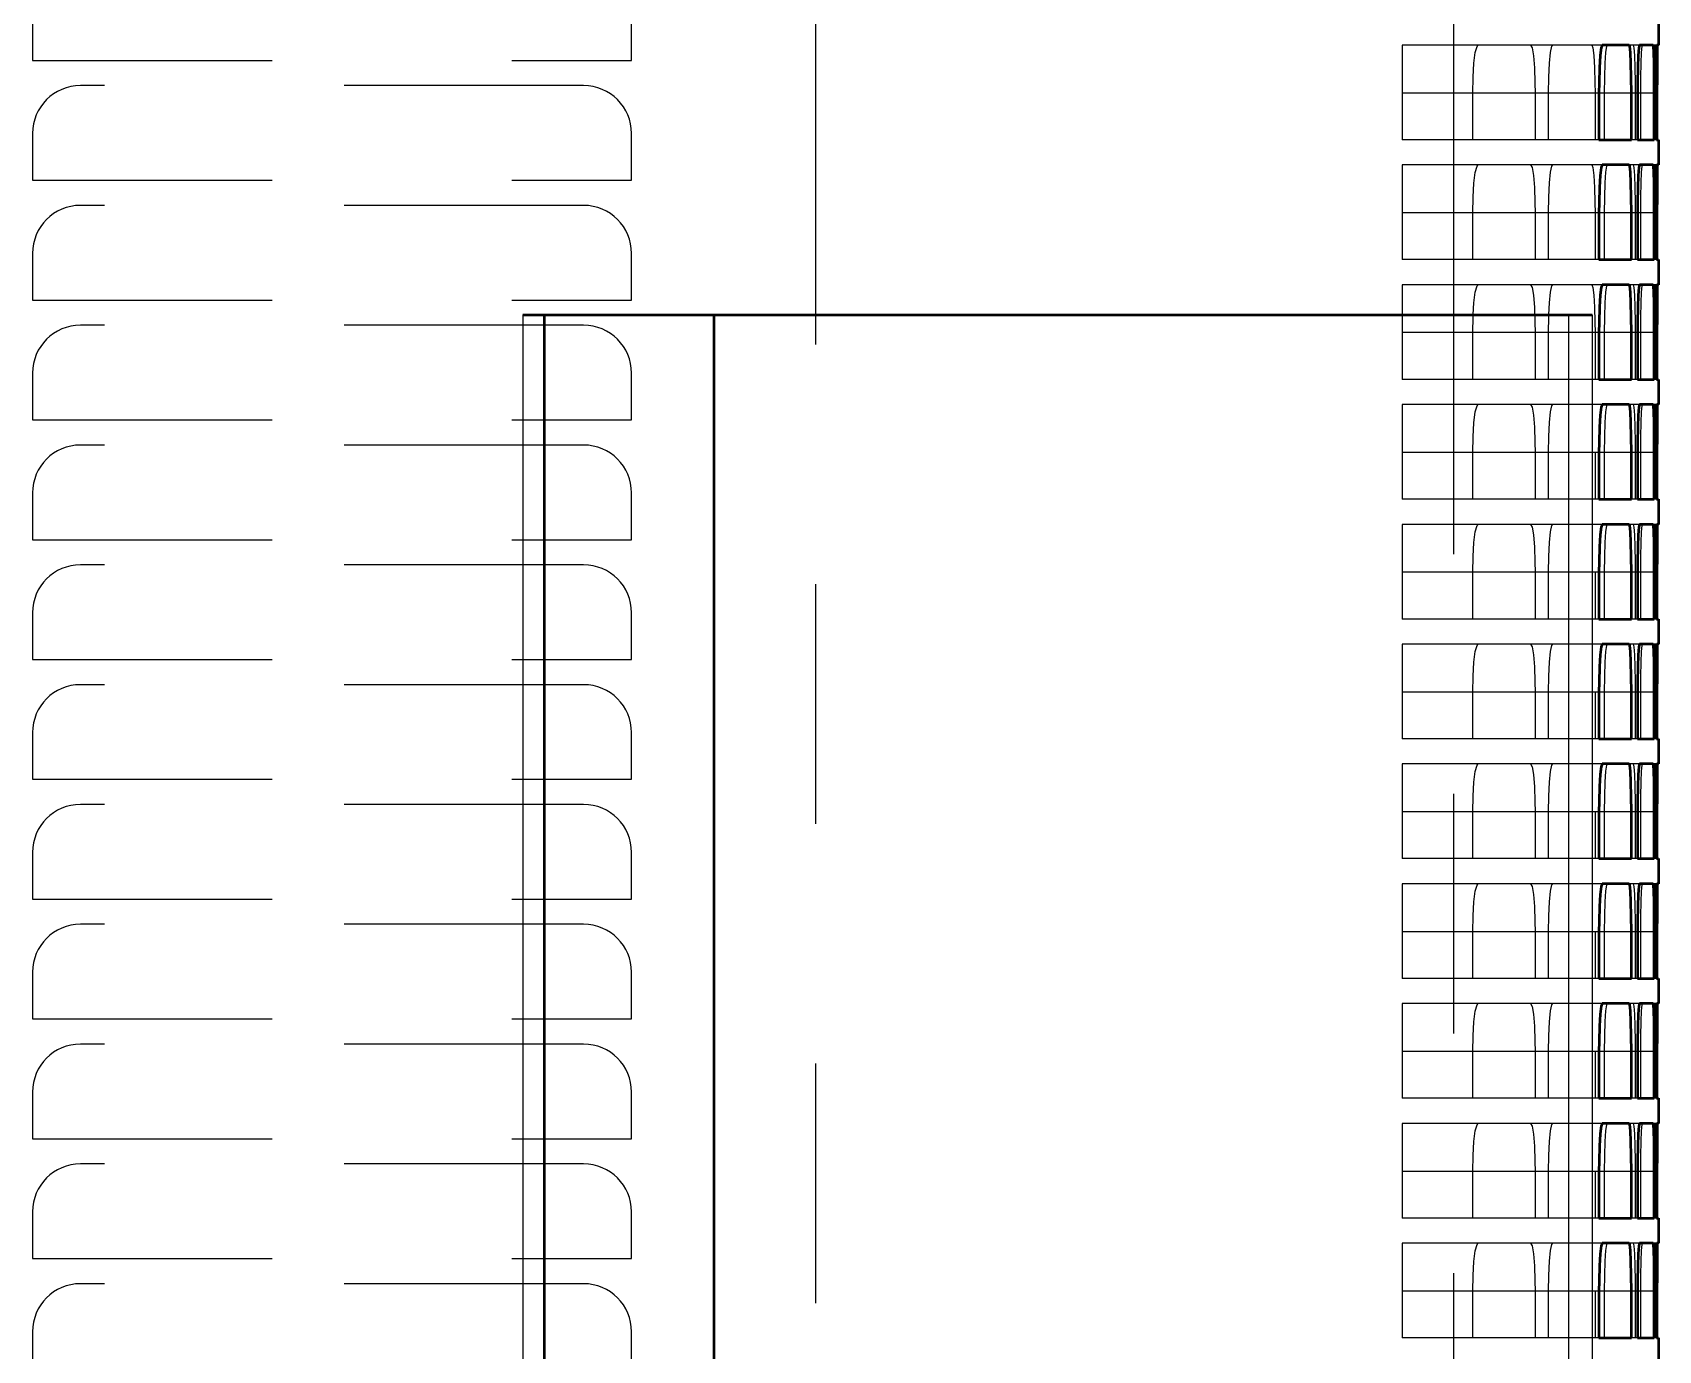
# Model space of a CAD drawing. Header units: inches. Extents: x 0 to 35.8, y 0 to 41.5.
# Drawn here: x 28.98 to 35.77, y 10.3 to 15.8 of the extents above; entities that cross this region are included whole.
import ezdxf

# ---------------------------------------------------------------- set-up
doc = ezdxf.new("R2010")
doc.units = ezdxf.units.IN
doc.header["$MEASUREMENT"] = 0
doc.linetypes.add('Dashed', pattern=[2, 1, -1])
for name, color, linetype, lineweight in [('AM_0', 7, 'Continuous', 50), ('AM_4', 3, 'Continuous', 25), ('AM_9', 6, 'Dashed', 25)]:
    doc.layers.add(name, color=color, linetype=linetype, lineweight=lineweight)

msp = doc.modelspace()

# ---------------------------------------------------------------- linework, layer by layer
at = {"layer": 'AM_0'}
for p, q in [((35.77, 15.855), (35.77, 15.75)), ((35.6481, 15.75), (35.5345, 15.75)), ((35.7485, 15.75), (35.6901, 15.75)), ((35.77, 15.75), (35.7636, 15.75)), ((35.5217, 15.55), (35.5217, 15.355)), ((35.657, 15.355), (35.657, 15.55)), ((35.6826, 15.55), (35.6826, 15.355)), ((35.7522, 15.355), (35.7522, 15.55)), ((35.7613, 15.55), (35.7613, 15.355)), ((35.7652, 15.355), (35.7652, 15.55)), ((35.5217, 15.355), (35.657, 15.355)), ((35.6826, 15.355), (35.7522, 15.355)), ((35.7613, 15.355), (35.77, 15.355)), ((35.77, 15.355), (35.77, 15.25)), ((35.6481, 15.25), (35.5345, 15.25)), ((35.7485, 15.25), (35.6901, 15.25)), ((35.77, 15.25), (35.7636, 15.25)), ((35.5217, 15.05), (35.5217, 14.855)), ((35.657, 14.855), (35.657, 15.05)), ((35.6826, 15.05), (35.6826, 14.855)), ((35.7522, 14.855), (35.7522, 15.05)), ((35.7613, 15.05), (35.7613, 14.855)), ((35.7652, 14.855), (35.7652, 15.05)), ((35.5217, 14.855), (35.657, 14.855)), ((35.6826, 14.855), (35.7522, 14.855)), ((35.7613, 14.855), (35.77, 14.855)), ((35.77, 14.855), (35.77, 14.75)), ((35.6481, 14.75), (35.5345, 14.75)), ((35.7485, 14.75), (35.6901, 14.75)), ((35.77, 14.75), (35.7636, 14.75)), ((31.0309, 14.625), (35.4937, 14.625)), ((31.12, 14.625), (31.12, 2.375)), ((31.8271, 14.625), (31.8271, 4.04)), ((35.5217, 14.55), (35.5217, 14.355)), ((35.657, 14.355), (35.657, 14.55)), ((35.6826, 14.55), (35.6826, 14.355)), ((35.7522, 14.355), (35.7522, 14.55)), ((35.7613, 14.55), (35.7613, 14.355)), ((35.7652, 14.355), (35.7652, 14.55)), ((35.5217, 14.355), (35.657, 14.355)), ((35.6826, 14.355), (35.7522, 14.355)), ((35.7613, 14.355), (35.77, 14.355)), ((35.77, 14.355), (35.77, 14.25)), ((35.6481, 14.25), (35.5345, 14.25)), ((35.7485, 14.25), (35.6901, 14.25)), ((35.77, 14.25), (35.7636, 14.25)), ((35.5217, 14.05), (35.5217, 13.855)), ((35.657, 13.855), (35.657, 14.05)), ((35.6826, 14.05), (35.6826, 13.855)), ((35.7522, 13.855), (35.7522, 14.05)), ((35.7613, 14.05), (35.7613, 13.855)), ((35.7652, 13.855), (35.7652, 14.05)), ((35.5217, 13.855), (35.657, 13.855)), ((35.6826, 13.855), (35.7522, 13.855)), ((35.7613, 13.855), (35.77, 13.855)), ((35.77, 13.855), (35.77, 13.75)), ((35.6481, 13.75), (35.5345, 13.75)), ((35.7485, 13.75), (35.6901, 13.75)), ((35.77, 13.75), (35.7636, 13.75)), ((35.5217, 13.55), (35.5217, 13.355)), ((35.657, 13.355), (35.657, 13.55)), ((35.6826, 13.55), (35.6826, 13.355)), ((35.7522, 13.355), (35.7522, 13.55)), ((35.7613, 13.55), (35.7613, 13.355)), ((35.7652, 13.355), (35.7652, 13.55)), ((35.5217, 13.355), (35.657, 13.355)), ((35.6826, 13.355), (35.7522, 13.355)), ((35.7613, 13.355), (35.77, 13.355)), ((35.77, 13.355), (35.77, 13.25)), ((35.6481, 13.25), (35.5345, 13.25)), ((35.7485, 13.25), (35.6901, 13.25)), ((35.77, 13.25), (35.7636, 13.25)), ((35.5217, 13.05), (35.5217, 12.855)), ((35.657, 12.855), (35.657, 13.05)), ((35.6826, 13.05), (35.6826, 12.855)), ((35.7522, 12.855), (35.7522, 13.05)), ((35.7613, 13.05), (35.7613, 12.855)), ((35.7652, 12.855), (35.7652, 13.05)), ((35.5217, 12.855), (35.657, 12.855)), ((35.6826, 12.855), (35.7522, 12.855)), ((35.7613, 12.855), (35.77, 12.855)), ((35.77, 12.855), (35.77, 12.75)), ((35.6481, 12.75), (35.5345, 12.75)), ((35.7485, 12.75), (35.6901, 12.75)), ((35.77, 12.75), (35.7636, 12.75)), ((35.5217, 12.55), (35.5217, 12.355)), ((35.657, 12.355), (35.657, 12.55)), ((35.6826, 12.55), (35.6826, 12.355)), ((35.7522, 12.355), (35.7522, 12.55)), ((35.7613, 12.55), (35.7613, 12.355)), ((35.7652, 12.355), (35.7652, 12.55)), ((35.5217, 12.355), (35.657, 12.355)), ((35.6826, 12.355), (35.7522, 12.355)), ((35.7613, 12.355), (35.77, 12.355)), ((35.77, 12.355), (35.77, 12.25)), ((35.6481, 12.25), (35.5345, 12.25)), ((35.7485, 12.25), (35.6901, 12.25)), ((35.77, 12.25), (35.7636, 12.25)), ((35.5217, 12.05), (35.5217, 11.855)), ((35.657, 11.855), (35.657, 12.05)), ((35.6826, 12.05), (35.6826, 11.855)), ((35.7522, 11.855), (35.7522, 12.05)), ((35.7613, 12.05), (35.7613, 11.855)), ((35.7652, 11.855), (35.7652, 12.05)), ((35.5217, 11.855), (35.657, 11.855)), ((35.6826, 11.855), (35.7522, 11.855)), ((35.7613, 11.855), (35.77, 11.855)), ((35.77, 11.855), (35.77, 11.75)), ((35.6481, 11.75), (35.5345, 11.75)), ((35.7485, 11.75), (35.6901, 11.75)), ((35.77, 11.75), (35.7636, 11.75)), ((35.5217, 11.55), (35.5217, 11.355)), ((35.657, 11.355), (35.657, 11.55)), ((35.6826, 11.55), (35.6826, 11.355)), ((35.7522, 11.355), (35.7522, 11.55)), ((35.7613, 11.55), (35.7613, 11.355)), ((35.7652, 11.355), (35.7652, 11.55)), ((35.5217, 11.355), (35.657, 11.355)), ((35.6826, 11.355), (35.7522, 11.355)), ((35.7613, 11.355), (35.77, 11.355)), ((35.77, 11.355), (35.77, 11.25)), ((35.6481, 11.25), (35.5345, 11.25)), ((35.7485, 11.25), (35.6901, 11.25)), ((35.77, 11.25), (35.7636, 11.25)), ((35.5217, 11.05), (35.5217, 10.855)), ((35.657, 10.855), (35.657, 11.05)), ((35.6826, 11.05), (35.6826, 10.855)), ((35.7522, 10.855), (35.7522, 11.05)), ((35.7613, 11.05), (35.7613, 10.855)), ((35.7652, 10.855), (35.7652, 11.05)), ((35.5217, 10.855), (35.657, 10.855)), ((35.6826, 10.855), (35.7522, 10.855)), ((35.7613, 10.855), (35.77, 10.855)), ((35.77, 10.855), (35.77, 10.75)), ((35.6481, 10.75), (35.5345, 10.75)), ((35.7485, 10.75), (35.6901, 10.75)), ((35.77, 10.75), (35.7636, 10.75)), ((35.5217, 10.55), (35.5217, 10.355)), ((35.657, 10.355), (35.657, 10.55)), ((35.6826, 10.55), (35.6826, 10.355)), ((35.7522, 10.355), (35.7522, 10.55)), ((35.7613, 10.55), (35.7613, 10.355)), ((35.7652, 10.355), (35.7652, 10.55)), ((35.5217, 10.355), (35.657, 10.355)), ((35.6826, 10.355), (35.7522, 10.355)), ((35.7613, 10.355), (35.77, 10.355)), ((35.77, 10.355), (35.77, 10.25))]:
    msp.add_line(p, q, dxfattribs=at)
for points in [[(35.5345, 15.75), (35.5303, 15.7387), (35.5265, 15.706), (35.5236, 15.6557), (35.522, 15.5935), (35.5217, 15.55)], [(35.657, 15.55), (35.6565, 15.6162), (35.6551, 15.6748), (35.6529, 15.7195), (35.6501, 15.7451), (35.6481, 15.75)], [(35.6901, 15.75), (35.6877, 15.7387), (35.6855, 15.7061), (35.6838, 15.6559), (35.6828, 15.5938), (35.6826, 15.55)], [(35.7522, 15.55), (35.752, 15.6162), (35.7514, 15.6749), (35.7505, 15.7196), (35.7494, 15.7451), (35.7485, 15.75)], [(35.7636, 15.75), (35.7629, 15.7387), (35.7622, 15.7062), (35.7617, 15.656), (35.7614, 15.5939), (35.7613, 15.55)], [(35.7652, 15.55), (35.7653, 15.6162), (35.7656, 15.6749), (35.766, 15.7196), (35.7665, 15.7451), (35.7669, 15.75)], [(35.5345, 15.25), (35.5303, 15.2387), (35.5265, 15.206), (35.5236, 15.1557), (35.522, 15.0935), (35.5217, 15.05)], [(35.657, 15.05), (35.6565, 15.1162), (35.6551, 15.1748), (35.6529, 15.2195), (35.6501, 15.2451), (35.6481, 15.25)], [(35.6901, 15.25), (35.6877, 15.2387), (35.6855, 15.2061), (35.6838, 15.1559), (35.6828, 15.0938), (35.6826, 15.05)], [(35.7522, 15.05), (35.752, 15.1162), (35.7514, 15.1749), (35.7505, 15.2196), (35.7494, 15.2451), (35.7485, 15.25)], [(35.7636, 15.25), (35.7629, 15.2387), (35.7622, 15.2062), (35.7617, 15.156), (35.7614, 15.0939), (35.7613, 15.05)], [(35.7652, 15.05), (35.7653, 15.1162), (35.7656, 15.1749), (35.766, 15.2196), (35.7665, 15.2451), (35.7669, 15.25)], [(35.5345, 14.75), (35.5303, 14.7387), (35.5265, 14.706), (35.5236, 14.6557), (35.522, 14.5935), (35.5217, 14.55)], [(35.657, 14.55), (35.6565, 14.6162), (35.6551, 14.6748), (35.6529, 14.7195), (35.6501, 14.7451), (35.6481, 14.75)], [(35.6901, 14.75), (35.6877, 14.7387), (35.6855, 14.7061), (35.6838, 14.6559), (35.6828, 14.5938), (35.6826, 14.55)], [(35.7522, 14.55), (35.752, 14.6162), (35.7514, 14.6749), (35.7505, 14.7196), (35.7494, 14.7451), (35.7485, 14.75)], [(35.7636, 14.75), (35.7629, 14.7387), (35.7622, 14.7062), (35.7617, 14.656), (35.7614, 14.5939), (35.7613, 14.55)], [(35.7652, 14.55), (35.7653, 14.6162), (35.7656, 14.6749), (35.766, 14.7196), (35.7665, 14.7451), (35.7669, 14.75)], [(35.5345, 14.25), (35.5303, 14.2387), (35.5265, 14.206), (35.5236, 14.1557), (35.522, 14.0935), (35.5217, 14.05)], [(35.657, 14.05), (35.6565, 14.1162), (35.6551, 14.1748), (35.6529, 14.2195), (35.6501, 14.2451), (35.6481, 14.25)], [(35.6901, 14.25), (35.6877, 14.2387), (35.6855, 14.2061), (35.6838, 14.1559), (35.6828, 14.0938), (35.6826, 14.05)], [(35.7522, 14.05), (35.752, 14.1162), (35.7514, 14.1749), (35.7505, 14.2196), (35.7494, 14.2451), (35.7485, 14.25)], [(35.7636, 14.25), (35.7629, 14.2387), (35.7622, 14.2062), (35.7617, 14.156), (35.7614, 14.0939), (35.7613, 14.05)], [(35.7652, 14.05), (35.7653, 14.1162), (35.7656, 14.1749), (35.766, 14.2196), (35.7665, 14.2451), (35.7669, 14.25)], [(35.5345, 13.75), (35.5303, 13.7387), (35.5265, 13.706), (35.5236, 13.6557), (35.522, 13.5935), (35.5217, 13.55)], [(35.657, 13.55), (35.6565, 13.6162), (35.6551, 13.6748), (35.6529, 13.7195), (35.6501, 13.7451), (35.6481, 13.75)], [(35.6901, 13.75), (35.6877, 13.7387), (35.6855, 13.7061), (35.6838, 13.6559), (35.6828, 13.5938), (35.6826, 13.55)], [(35.7522, 13.55), (35.752, 13.6162), (35.7514, 13.6749), (35.7505, 13.7196), (35.7494, 13.7451), (35.7485, 13.75)], [(35.7636, 13.75), (35.7629, 13.7387), (35.7622, 13.7062), (35.7617, 13.656), (35.7614, 13.5939), (35.7613, 13.55)], [(35.7652, 13.55), (35.7653, 13.6162), (35.7656, 13.6749), (35.766, 13.7196), (35.7665, 13.7451), (35.7669, 13.75)], [(35.5345, 13.25), (35.5303, 13.2387), (35.5265, 13.206), (35.5236, 13.1557), (35.522, 13.0935), (35.5217, 13.05)], [(35.657, 13.05), (35.6565, 13.1162), (35.6551, 13.1748), (35.6529, 13.2195), (35.6501, 13.2451), (35.6481, 13.25)], [(35.6901, 13.25), (35.6877, 13.2387), (35.6855, 13.2061), (35.6838, 13.1559), (35.6828, 13.0938), (35.6826, 13.05)], [(35.7522, 13.05), (35.752, 13.1162), (35.7514, 13.1749), (35.7505, 13.2196), (35.7494, 13.2451), (35.7485, 13.25)], [(35.7636, 13.25), (35.7629, 13.2387), (35.7622, 13.2062), (35.7617, 13.156), (35.7614, 13.0939), (35.7613, 13.05)], [(35.7652, 13.05), (35.7653, 13.1162), (35.7656, 13.1749), (35.766, 13.2196), (35.7665, 13.2451), (35.7669, 13.25)], [(35.5345, 12.75), (35.5303, 12.7387), (35.5265, 12.706), (35.5236, 12.6557), (35.522, 12.5935), (35.5217, 12.55)], [(35.657, 12.55), (35.6565, 12.6162), (35.6551, 12.6748), (35.6529, 12.7195), (35.6501, 12.7451), (35.6481, 12.75)], [(35.6901, 12.75), (35.6877, 12.7387), (35.6855, 12.7061), (35.6838, 12.6559), (35.6828, 12.5938), (35.6826, 12.55)], [(35.7522, 12.55), (35.752, 12.6162), (35.7514, 12.6749), (35.7505, 12.7196), (35.7494, 12.7451), (35.7485, 12.75)], [(35.7636, 12.75), (35.7629, 12.7387), (35.7622, 12.7062), (35.7617, 12.656), (35.7614, 12.5939), (35.7613, 12.55)], [(35.7652, 12.55), (35.7653, 12.6162), (35.7656, 12.6749), (35.766, 12.7196), (35.7665, 12.7451), (35.7669, 12.75)], [(35.5345, 12.25), (35.5303, 12.2387), (35.5265, 12.206), (35.5236, 12.1557), (35.522, 12.0935), (35.5217, 12.05)], [(35.657, 12.05), (35.6565, 12.1162), (35.6551, 12.1748), (35.6529, 12.2195), (35.6501, 12.2451), (35.6481, 12.25)], [(35.6901, 12.25), (35.6877, 12.2387), (35.6855, 12.2061), (35.6838, 12.1559), (35.6828, 12.0938), (35.6826, 12.05)], [(35.7522, 12.05), (35.752, 12.1162), (35.7514, 12.1749), (35.7505, 12.2196), (35.7494, 12.2451), (35.7485, 12.25)], [(35.7636, 12.25), (35.7629, 12.2387), (35.7622, 12.2062), (35.7617, 12.156), (35.7614, 12.0939), (35.7613, 12.05)], [(35.7652, 12.05), (35.7653, 12.1162), (35.7656, 12.1749), (35.766, 12.2196), (35.7665, 12.2451), (35.7669, 12.25)], [(35.5345, 11.75), (35.5303, 11.7387), (35.5265, 11.706), (35.5236, 11.6557), (35.522, 11.5935), (35.5217, 11.55)], [(35.657, 11.55), (35.6565, 11.6162), (35.6551, 11.6748), (35.6529, 11.7195), (35.6501, 11.7451), (35.6481, 11.75)], [(35.6901, 11.75), (35.6877, 11.7387), (35.6855, 11.7061), (35.6838, 11.6559), (35.6828, 11.5938), (35.6826, 11.55)], [(35.7522, 11.55), (35.752, 11.6162), (35.7514, 11.6749), (35.7505, 11.7196), (35.7494, 11.7451), (35.7485, 11.75)], [(35.7636, 11.75), (35.7629, 11.7387), (35.7622, 11.7062), (35.7617, 11.656), (35.7614, 11.5939), (35.7613, 11.55)], [(35.7652, 11.55), (35.7653, 11.6162), (35.7656, 11.6749), (35.766, 11.7196), (35.7665, 11.7451), (35.7669, 11.75)], [(35.5345, 11.25), (35.5303, 11.2387), (35.5265, 11.206), (35.5236, 11.1557), (35.522, 11.0935), (35.5217, 11.05)], [(35.657, 11.05), (35.6565, 11.1162), (35.6551, 11.1748), (35.6529, 11.2195), (35.6501, 11.2451), (35.6481, 11.25)], [(35.6901, 11.25), (35.6877, 11.2387), (35.6855, 11.2061), (35.6838, 11.1559), (35.6828, 11.0938), (35.6826, 11.05)], [(35.7522, 11.05), (35.752, 11.1162), (35.7514, 11.1749), (35.7505, 11.2196), (35.7494, 11.2451), (35.7485, 11.25)], [(35.7636, 11.25), (35.7629, 11.2387), (35.7622, 11.2062), (35.7617, 11.156), (35.7614, 11.0939), (35.7613, 11.05)], [(35.7652, 11.05), (35.7653, 11.1162), (35.7656, 11.1749), (35.766, 11.2196), (35.7665, 11.2451), (35.7669, 11.25)], [(35.5345, 10.75), (35.5303, 10.7387), (35.5265, 10.706), (35.5236, 10.6557), (35.522, 10.5935), (35.5217, 10.55)], [(35.657, 10.55), (35.6565, 10.6162), (35.6551, 10.6748), (35.6529, 10.7195), (35.6501, 10.7451), (35.6481, 10.75)], [(35.6901, 10.75), (35.6877, 10.7387), (35.6855, 10.7061), (35.6838, 10.6559), (35.6828, 10.5938), (35.6826, 10.55)], [(35.7522, 10.55), (35.752, 10.6162), (35.7514, 10.6749), (35.7505, 10.7196), (35.7494, 10.7451), (35.7485, 10.75)], [(35.7636, 10.75), (35.7629, 10.7387), (35.7622, 10.7062), (35.7617, 10.656), (35.7614, 10.5939), (35.7613, 10.55)], [(35.7652, 10.55), (35.7653, 10.6162), (35.7656, 10.6749), (35.766, 10.7196), (35.7665, 10.7451), (35.7669, 10.75)]]:
    msp.add_lwpolyline(points, dxfattribs=at)
at = {"layer": 'AM_4'}
for p, q in [((32.2511, 41.5), (32.2511, 14.625)), ((34.9142, 41.5), (34.9142, 14.625)), ((35.657, 15.55), (35.5217, 15.55)), ((35.7522, 15.55), (35.6826, 15.55)), ((35.7652, 15.55), (35.7613, 15.55)), ((35.657, 15.05), (35.5217, 15.05)), ((35.7522, 15.05), (35.6826, 15.05)), ((35.7652, 15.05), (35.7613, 15.05)), ((31.0309, 14.625), (31.0309, 2.375)), ((35.394, 14.625), (35.394, 4.6385)), ((35.4937, 14.625), (35.4937, 4.6214)), ((35.657, 14.55), (35.5217, 14.55)), ((35.7522, 14.55), (35.6826, 14.55)), ((35.7652, 14.55), (35.7613, 14.55)), ((35.657, 14.05), (35.5217, 14.05)), ((35.7522, 14.05), (35.6826, 14.05)), ((35.7652, 14.05), (35.7613, 14.05)), ((35.657, 13.55), (35.5217, 13.55)), ((35.7522, 13.55), (35.6826, 13.55)), ((35.7652, 13.55), (35.7613, 13.55)), ((35.657, 13.05), (35.5217, 13.05)), ((35.7522, 13.05), (35.6826, 13.05)), ((35.7652, 13.05), (35.7613, 13.05)), ((35.657, 12.55), (35.5217, 12.55)), ((35.7522, 12.55), (35.6826, 12.55)), ((35.7652, 12.55), (35.7613, 12.55)), ((35.657, 12.05), (35.5217, 12.05)), ((35.7522, 12.05), (35.6826, 12.05)), ((35.7652, 12.05), (35.7613, 12.05)), ((35.657, 11.55), (35.5217, 11.55)), ((35.7522, 11.55), (35.6826, 11.55)), ((35.7652, 11.55), (35.7613, 11.55)), ((35.657, 11.05), (35.5217, 11.05)), ((35.7522, 11.05), (35.6826, 11.05)), ((35.7652, 11.05), (35.7613, 11.05)), ((35.657, 10.55), (35.5217, 10.55)), ((35.7522, 10.55), (35.6826, 10.55)), ((35.7652, 10.55), (35.7613, 10.55))]:
    msp.add_line(p, q, dxfattribs=at)
at = {"layer": 'AM_9'}
for p, q in [((32.2511, 41.5), (32.2511, 1.625)), ((28.984, 15.881), (28.984, 15.686)), ((31.484, 15.686), (31.484, 15.881)), ((34.7, 15.75), (34.7, 15.355)), ((35.5345, 15.75), (34.7, 15.75)), ((35.6901, 15.75), (35.6481, 15.75)), ((35.7636, 15.75), (35.7485, 15.75)), ((28.984, 15.686), (31.484, 15.686)), ((31.284, 15.581), (29.184, 15.581)), ((35.5217, 15.55), (34.7, 15.55)), ((34.995, 15.355), (34.995, 15.55)), ((35.2549, 15.55), (35.2549, 15.355)), ((35.3116, 15.355), (35.3116, 15.55)), ((35.5051, 15.55), (35.5051, 15.355)), ((35.5452, 15.355), (35.5452, 15.55)), ((35.6826, 15.55), (35.657, 15.55)), ((35.6727, 15.55), (35.6727, 15.355)), ((35.6963, 15.355), (35.6963, 15.55)), ((35.7613, 15.55), (35.7522, 15.55)), ((35.758, 15.55), (35.758, 15.355)), ((28.984, 15.381), (28.984, 15.186)), ((31.484, 15.186), (31.484, 15.381)), ((35.5217, 15.355), (34.7, 15.355)), ((35.6826, 15.355), (35.657, 15.355)), ((35.7613, 15.355), (35.7522, 15.355)), ((34.7, 15.25), (34.7, 14.855)), ((35.5345, 15.25), (34.7, 15.25)), ((35.6901, 15.25), (35.6481, 15.25)), ((35.7636, 15.25), (35.7485, 15.25)), ((28.984, 15.186), (31.484, 15.186)), ((31.284, 15.081), (29.184, 15.081)), ((35.5217, 15.05), (34.7, 15.05)), ((34.995, 14.855), (34.995, 15.05)), ((35.2549, 15.05), (35.2549, 14.855)), ((35.3116, 14.855), (35.3116, 15.05)), ((35.5051, 15.05), (35.5051, 14.855)), ((35.5452, 14.855), (35.5452, 15.05)), ((35.6826, 15.05), (35.657, 15.05)), ((35.6727, 15.05), (35.6727, 14.855)), ((35.6963, 14.855), (35.6963, 15.05)), ((35.7613, 15.05), (35.7522, 15.05)), ((35.758, 15.05), (35.758, 14.855)), ((28.984, 14.881), (28.984, 14.686)), ((31.484, 14.686), (31.484, 14.881)), ((35.5217, 14.855), (34.7, 14.855)), ((35.6826, 14.855), (35.657, 14.855)), ((35.7613, 14.855), (35.7522, 14.855)), ((34.7, 14.75), (34.7, 14.355)), ((35.5345, 14.75), (34.7, 14.75)), ((35.6901, 14.75), (35.6481, 14.75)), ((35.7636, 14.75), (35.7485, 14.75)), ((28.984, 14.686), (31.484, 14.686)), ((34.9142, 14.625), (34.9142, 1.625)), ((31.284, 14.581), (29.184, 14.581)), ((35.5217, 14.55), (34.7, 14.55)), ((34.995, 14.355), (34.995, 14.55)), ((35.2549, 14.55), (35.2549, 14.355)), ((35.3116, 14.355), (35.3116, 14.55)), ((35.5051, 14.55), (35.5051, 14.355)), ((35.5452, 14.355), (35.5452, 14.55)), ((35.6826, 14.55), (35.657, 14.55)), ((35.6727, 14.55), (35.6727, 14.355)), ((35.6963, 14.355), (35.6963, 14.55)), ((35.7613, 14.55), (35.7522, 14.55)), ((35.758, 14.55), (35.758, 14.355)), ((28.984, 14.381), (28.984, 14.186)), ((31.484, 14.186), (31.484, 14.381)), ((35.5217, 14.355), (34.7, 14.355)), ((35.6826, 14.355), (35.657, 14.355)), ((35.7613, 14.355), (35.7522, 14.355)), ((28.984, 14.186), (31.484, 14.186)), ((34.7, 14.25), (34.7, 13.855)), ((35.5345, 14.25), (34.7, 14.25)), ((35.6901, 14.25), (35.6481, 14.25)), ((35.7636, 14.25), (35.7485, 14.25)), ((31.284, 14.081), (29.184, 14.081)), ((35.5217, 14.05), (34.7, 14.05)), ((34.995, 13.855), (34.995, 14.05)), ((35.2549, 14.05), (35.2549, 13.855)), ((35.3116, 13.855), (35.3116, 14.05)), ((35.5051, 14.05), (35.5051, 13.855)), ((35.5452, 13.855), (35.5452, 14.05)), ((35.6826, 14.05), (35.657, 14.05)), ((35.6727, 14.05), (35.6727, 13.855)), ((35.6963, 13.855), (35.6963, 14.05)), ((35.7613, 14.05), (35.7522, 14.05)), ((35.758, 14.05), (35.758, 13.855)), ((28.984, 13.881), (28.984, 13.686)), ((31.484, 13.686), (31.484, 13.881)), ((35.5217, 13.855), (34.7, 13.855)), ((35.6826, 13.855), (35.657, 13.855)), ((35.7613, 13.855), (35.7522, 13.855)), ((34.7, 13.75), (34.7, 13.355)), ((35.5345, 13.75), (34.7, 13.75)), ((35.6901, 13.75), (35.6481, 13.75)), ((35.7636, 13.75), (35.7485, 13.75)), ((28.984, 13.686), (31.484, 13.686)), ((31.284, 13.581), (29.184, 13.581)), ((35.5217, 13.55), (34.7, 13.55)), ((34.995, 13.355), (34.995, 13.55)), ((35.2549, 13.55), (35.2549, 13.355)), ((35.3116, 13.355), (35.3116, 13.55)), ((35.5051, 13.55), (35.5051, 13.355)), ((35.5452, 13.355), (35.5452, 13.55)), ((35.6826, 13.55), (35.657, 13.55)), ((35.6727, 13.55), (35.6727, 13.355)), ((35.6963, 13.355), (35.6963, 13.55)), ((35.7613, 13.55), (35.7522, 13.55)), ((35.758, 13.55), (35.758, 13.355)), ((28.984, 13.381), (28.984, 13.186)), ((31.484, 13.186), (31.484, 13.381)), ((35.5217, 13.355), (34.7, 13.355)), ((35.6826, 13.355), (35.657, 13.355)), ((35.7613, 13.355), (35.7522, 13.355)), ((34.7, 13.25), (34.7, 12.855)), ((35.5345, 13.25), (34.7, 13.25)), ((35.6901, 13.25), (35.6481, 13.25)), ((35.7636, 13.25), (35.7485, 13.25)), ((28.984, 13.186), (31.484, 13.186)), ((31.284, 13.081), (29.184, 13.081)), ((35.5217, 13.05), (34.7, 13.05)), ((34.995, 12.855), (34.995, 13.05)), ((35.2549, 13.05), (35.2549, 12.855)), ((35.3116, 12.855), (35.3116, 13.05)), ((35.5051, 13.05), (35.5051, 12.855)), ((35.5452, 12.855), (35.5452, 13.05)), ((35.6826, 13.05), (35.657, 13.05)), ((35.6727, 13.05), (35.6727, 12.855)), ((35.6963, 12.855), (35.6963, 13.05)), ((35.7613, 13.05), (35.7522, 13.05)), ((35.758, 13.05), (35.758, 12.855)), ((28.984, 12.881), (28.984, 12.686)), ((31.484, 12.686), (31.484, 12.881)), ((35.5217, 12.855), (34.7, 12.855)), ((35.6826, 12.855), (35.657, 12.855)), ((35.7613, 12.855), (35.7522, 12.855)), ((34.7, 12.75), (34.7, 12.355)), ((35.5345, 12.75), (34.7, 12.75)), ((35.6901, 12.75), (35.6481, 12.75)), ((35.7636, 12.75), (35.7485, 12.75)), ((28.984, 12.686), (31.484, 12.686)), ((31.284, 12.581), (29.184, 12.581)), ((35.5217, 12.55), (34.7, 12.55)), ((34.995, 12.355), (34.995, 12.55)), ((35.2549, 12.55), (35.2549, 12.355)), ((35.3116, 12.355), (35.3116, 12.55)), ((35.5051, 12.55), (35.5051, 12.355)), ((35.5452, 12.355), (35.5452, 12.55)), ((35.6826, 12.55), (35.657, 12.55)), ((35.6727, 12.55), (35.6727, 12.355)), ((35.6963, 12.355), (35.6963, 12.55)), ((35.7613, 12.55), (35.7522, 12.55)), ((35.758, 12.55), (35.758, 12.355)), ((28.984, 12.381), (28.984, 12.186)), ((31.484, 12.186), (31.484, 12.381)), ((35.5217, 12.355), (34.7, 12.355)), ((35.6826, 12.355), (35.657, 12.355)), ((35.7613, 12.355), (35.7522, 12.355)), ((34.7, 12.25), (34.7, 11.855)), ((35.5345, 12.25), (34.7, 12.25)), ((35.6901, 12.25), (35.6481, 12.25)), ((35.7636, 12.25), (35.7485, 12.25)), ((28.984, 12.186), (31.484, 12.186)), ((31.284, 12.081), (29.184, 12.081)), ((35.5217, 12.05), (34.7, 12.05)), ((34.995, 11.855), (34.995, 12.05)), ((35.2549, 12.05), (35.2549, 11.855)), ((35.3116, 11.855), (35.3116, 12.05)), ((35.5051, 12.05), (35.5051, 11.855)), ((35.5452, 11.855), (35.5452, 12.05)), ((35.6826, 12.05), (35.657, 12.05)), ((35.6727, 12.05), (35.6727, 11.855)), ((35.6963, 11.855), (35.6963, 12.05)), ((35.7613, 12.05), (35.7522, 12.05)), ((35.758, 12.05), (35.758, 11.855)), ((28.984, 11.881), (28.984, 11.686)), ((31.484, 11.686), (31.484, 11.881)), ((35.5217, 11.855), (34.7, 11.855)), ((35.6826, 11.855), (35.657, 11.855)), ((35.7613, 11.855), (35.7522, 11.855)), ((34.7, 11.75), (34.7, 11.355)), ((35.5345, 11.75), (34.7, 11.75)), ((35.6901, 11.75), (35.6481, 11.75)), ((35.7636, 11.75), (35.7485, 11.75)), ((28.984, 11.686), (31.484, 11.686)), ((31.284, 11.581), (29.184, 11.581)), ((35.5217, 11.55), (34.7, 11.55)), ((34.995, 11.355), (34.995, 11.55)), ((35.2549, 11.55), (35.2549, 11.355)), ((35.3116, 11.355), (35.3116, 11.55)), ((35.5051, 11.55), (35.5051, 11.355)), ((35.5452, 11.355), (35.5452, 11.55)), ((35.6826, 11.55), (35.657, 11.55)), ((35.6727, 11.55), (35.6727, 11.355)), ((35.6963, 11.355), (35.6963, 11.55)), ((35.7613, 11.55), (35.7522, 11.55)), ((35.758, 11.55), (35.758, 11.355)), ((28.984, 11.381), (28.984, 11.186)), ((31.484, 11.186), (31.484, 11.381)), ((35.5217, 11.355), (34.7, 11.355)), ((35.6826, 11.355), (35.657, 11.355)), ((35.7613, 11.355), (35.7522, 11.355)), ((34.7, 11.25), (34.7, 10.855)), ((35.5345, 11.25), (34.7, 11.25)), ((35.6901, 11.25), (35.6481, 11.25)), ((35.7636, 11.25), (35.7485, 11.25)), ((28.984, 11.186), (31.484, 11.186)), ((31.284, 11.081), (29.184, 11.081)), ((35.5217, 11.05), (34.7, 11.05)), ((34.995, 10.855), (34.995, 11.05)), ((35.2549, 11.05), (35.2549, 10.855)), ((35.3116, 10.855), (35.3116, 11.05)), ((35.5051, 11.05), (35.5051, 10.855)), ((35.5452, 10.855), (35.5452, 11.05)), ((35.6826, 11.05), (35.657, 11.05)), ((35.6727, 11.05), (35.6727, 10.855)), ((35.6963, 10.855), (35.6963, 11.05)), ((35.7613, 11.05), (35.7522, 11.05)), ((35.758, 11.05), (35.758, 10.855)), ((28.984, 10.881), (28.984, 10.686)), ((31.484, 10.686), (31.484, 10.881)), ((35.5217, 10.855), (34.7, 10.855)), ((35.6826, 10.855), (35.657, 10.855)), ((35.7613, 10.855), (35.7522, 10.855)), ((34.7, 10.75), (34.7, 10.355)), ((35.5345, 10.75), (34.7, 10.75)), ((35.6901, 10.75), (35.6481, 10.75)), ((35.7636, 10.75), (35.7485, 10.75)), ((28.984, 10.686), (31.484, 10.686)), ((31.284, 10.581), (29.184, 10.581)), ((35.5217, 10.55), (34.7, 10.55)), ((34.995, 10.355), (34.995, 10.55)), ((35.2549, 10.55), (35.2549, 10.355)), ((35.3116, 10.355), (35.3116, 10.55)), ((35.5051, 10.55), (35.5051, 10.355)), ((35.5452, 10.355), (35.5452, 10.55)), ((35.6826, 10.55), (35.657, 10.55)), ((35.6727, 10.55), (35.6727, 10.355)), ((35.6963, 10.355), (35.6963, 10.55)), ((35.7613, 10.55), (35.7522, 10.55)), ((35.758, 10.55), (35.758, 10.355)), ((28.984, 10.381), (28.984, 10.186)), ((31.484, 10.186), (31.484, 10.381)), ((35.5217, 10.355), (34.7, 10.355)), ((35.6826, 10.355), (35.657, 10.355)), ((35.7613, 10.355), (35.7522, 10.355))]:
    msp.add_line(p, q, dxfattribs=at)
for points in [[(34.995, 15.55), (34.9962, 15.6159), (34.9999, 15.6743), (35.0056, 15.719), (35.0126, 15.7448), (35.0177, 15.75)], [(35.2361, 15.75), (35.2424, 15.7386), (35.2479, 15.7058), (35.2521, 15.6553), (35.2545, 15.5931), (35.2549, 15.55)], [(35.3116, 15.55), (35.3125, 15.616), (35.3154, 15.6746), (35.3197, 15.7192), (35.3251, 15.745), (35.329, 15.75)], [(35.4915, 15.75), (35.4961, 15.7387), (35.5, 15.706), (35.503, 15.6557), (35.5047, 15.5935), (35.5051, 15.55)], [(35.5452, 15.55), (35.5459, 15.6161), (35.5479, 15.6748), (35.5509, 15.7194), (35.5547, 15.745), (35.5573, 15.75)], [(35.6644, 15.75), (35.6672, 15.7387), (35.6696, 15.7061), (35.6714, 15.6559), (35.6725, 15.5937), (35.6727, 15.55)], [(35.6963, 15.55), (35.6967, 15.6162), (35.6978, 15.6749), (35.6996, 15.7195), (35.7017, 15.7451), (35.7032, 15.75)], [(35.755, 15.75), (35.756, 15.7387), (35.7569, 15.7062), (35.7576, 15.656), (35.758, 15.5939), (35.758, 15.55)], [(34.995, 15.05), (34.9962, 15.1159), (34.9999, 15.1743), (35.0056, 15.219), (35.0126, 15.2448), (35.0177, 15.25)], [(35.2361, 15.25), (35.2424, 15.2386), (35.2479, 15.2058), (35.2521, 15.1553), (35.2545, 15.0931), (35.2549, 15.05)], [(35.3116, 15.05), (35.3125, 15.116), (35.3154, 15.1746), (35.3197, 15.2192), (35.3251, 15.245), (35.329, 15.25)], [(35.4915, 15.25), (35.4961, 15.2387), (35.5, 15.206), (35.503, 15.1557), (35.5047, 15.0935), (35.5051, 15.05)], [(35.5452, 15.05), (35.5459, 15.1161), (35.5479, 15.1748), (35.5509, 15.2194), (35.5547, 15.245), (35.5573, 15.25)], [(35.6644, 15.25), (35.6672, 15.2387), (35.6696, 15.2061), (35.6714, 15.1559), (35.6725, 15.0937), (35.6727, 15.05)], [(35.6963, 15.05), (35.6967, 15.1162), (35.6978, 15.1749), (35.6996, 15.2195), (35.7017, 15.2451), (35.7032, 15.25)], [(35.755, 15.25), (35.756, 15.2387), (35.7569, 15.2062), (35.7576, 15.156), (35.758, 15.0939), (35.758, 15.05)], [(34.9967, 14.6256), (34.9999, 14.6743), (35.0056, 14.719), (35.0126, 14.7448), (35.0177, 14.75)], [(35.2361, 14.75), (35.2424, 14.7386), (35.2479, 14.7058), (35.2521, 14.6553), (35.2545, 14.5931), (35.2549, 14.55)], [(35.3129, 14.6256), (35.3154, 14.6746), (35.3197, 14.7192), (35.3251, 14.745), (35.329, 14.75)], [(35.4915, 14.75), (35.4961, 14.7387), (35.5, 14.706), (35.503, 14.6557), (35.5047, 14.5935), (35.5051, 14.55)], [(35.5452, 14.55), (35.5459, 14.6161), (35.5479, 14.6748), (35.5509, 14.7194), (35.5547, 14.745), (35.5573, 14.75)], [(35.6644, 14.75), (35.6672, 14.7387), (35.6696, 14.7061), (35.6714, 14.6559), (35.6725, 14.5937), (35.6727, 14.55)], [(35.6963, 14.55), (35.6967, 14.6162), (35.6978, 14.6749), (35.6996, 14.7195), (35.7017, 14.7451), (35.7032, 14.75)], [(35.755, 14.75), (35.756, 14.7387), (35.7569, 14.7062), (35.7576, 14.656), (35.758, 14.5939), (35.758, 14.55)], [(34.995, 14.55), (34.9962, 14.6159), (34.9967, 14.6256)], [(35.3116, 14.55), (35.3125, 14.616), (35.3129, 14.6256)], [(34.995, 14.05), (34.9962, 14.1159), (34.9999, 14.1743), (35.0056, 14.219), (35.0126, 14.2448), (35.0177, 14.25)], [(35.2361, 14.25), (35.2424, 14.2386), (35.2479, 14.2058), (35.2521, 14.1553), (35.2545, 14.0931), (35.2549, 14.05)], [(35.3116, 14.05), (35.3125, 14.116), (35.3154, 14.1746), (35.3197, 14.2192), (35.3251, 14.245), (35.329, 14.25)], [(35.5452, 14.05), (35.5459, 14.1161), (35.5479, 14.1748), (35.5509, 14.2194), (35.5547, 14.245), (35.5573, 14.25)], [(35.6644, 14.25), (35.6672, 14.2387), (35.6696, 14.2061), (35.6714, 14.1559), (35.6725, 14.0937), (35.6727, 14.05)], [(35.6963, 14.05), (35.6967, 14.1162), (35.6978, 14.1749), (35.6996, 14.2195), (35.7017, 14.2451), (35.7032, 14.25)], [(35.755, 14.25), (35.756, 14.2387), (35.7569, 14.2062), (35.7576, 14.156), (35.758, 14.0939), (35.758, 14.05)], [(34.995, 13.55), (34.9962, 13.6159), (34.9999, 13.6743), (35.0056, 13.719), (35.0126, 13.7448), (35.0177, 13.75)], [(35.2361, 13.75), (35.2424, 13.7386), (35.2479, 13.7058), (35.2521, 13.6553), (35.2545, 13.5931), (35.2549, 13.55)], [(35.3116, 13.55), (35.3125, 13.616), (35.3154, 13.6746), (35.3197, 13.7192), (35.3251, 13.745), (35.329, 13.75)], [(35.5452, 13.55), (35.5459, 13.6161), (35.5479, 13.6748), (35.5509, 13.7194), (35.5547, 13.745), (35.5573, 13.75)], [(35.6644, 13.75), (35.6672, 13.7387), (35.6696, 13.7061), (35.6714, 13.6559), (35.6725, 13.5937), (35.6727, 13.55)], [(35.6963, 13.55), (35.6967, 13.6162), (35.6978, 13.6749), (35.6996, 13.7195), (35.7017, 13.7451), (35.7032, 13.75)], [(35.755, 13.75), (35.756, 13.7387), (35.7569, 13.7062), (35.7576, 13.656), (35.758, 13.5939), (35.758, 13.55)], [(34.995, 13.05), (34.9962, 13.1159), (34.9999, 13.1743), (35.0056, 13.219), (35.0126, 13.2448), (35.0177, 13.25)], [(35.2361, 13.25), (35.2424, 13.2386), (35.2479, 13.2058), (35.2521, 13.1553), (35.2545, 13.0931), (35.2549, 13.05)], [(35.3116, 13.05), (35.3125, 13.116), (35.3154, 13.1746), (35.3197, 13.2192), (35.3251, 13.245), (35.329, 13.25)], [(35.5452, 13.05), (35.5459, 13.1161), (35.5479, 13.1748), (35.5509, 13.2194), (35.5547, 13.245), (35.5573, 13.25)], [(35.6644, 13.25), (35.6672, 13.2387), (35.6696, 13.2061), (35.6714, 13.1559), (35.6725, 13.0937), (35.6727, 13.05)], [(35.6963, 13.05), (35.6967, 13.1162), (35.6978, 13.1749), (35.6996, 13.2195), (35.7017, 13.2451), (35.7032, 13.25)], [(35.755, 13.25), (35.756, 13.2387), (35.7569, 13.2062), (35.7576, 13.156), (35.758, 13.0939), (35.758, 13.05)], [(34.995, 12.55), (34.9962, 12.6159), (34.9999, 12.6743), (35.0056, 12.719), (35.0126, 12.7448), (35.0177, 12.75)], [(35.2361, 12.75), (35.2424, 12.7386), (35.2479, 12.7058), (35.2521, 12.6553), (35.2545, 12.5931), (35.2549, 12.55)], [(35.3116, 12.55), (35.3125, 12.616), (35.3154, 12.6746), (35.3197, 12.7192), (35.3251, 12.745), (35.329, 12.75)], [(35.5452, 12.55), (35.5459, 12.6161), (35.5479, 12.6748), (35.5509, 12.7194), (35.5547, 12.745), (35.5573, 12.75)], [(35.6644, 12.75), (35.6672, 12.7387), (35.6696, 12.7061), (35.6714, 12.6559), (35.6725, 12.5937), (35.6727, 12.55)], [(35.6963, 12.55), (35.6967, 12.6162), (35.6978, 12.6749), (35.6996, 12.7195), (35.7017, 12.7451), (35.7032, 12.75)], [(35.755, 12.75), (35.756, 12.7387), (35.7569, 12.7062), (35.7576, 12.656), (35.758, 12.5939), (35.758, 12.55)], [(34.995, 12.05), (34.9962, 12.1159), (34.9999, 12.1743), (35.0056, 12.219), (35.0126, 12.2448), (35.0177, 12.25)], [(35.2361, 12.25), (35.2424, 12.2386), (35.2479, 12.2058), (35.2521, 12.1553), (35.2545, 12.0931), (35.2549, 12.05)], [(35.3116, 12.05), (35.3125, 12.116), (35.3154, 12.1746), (35.3197, 12.2192), (35.3251, 12.245), (35.329, 12.25)], [(35.5452, 12.05), (35.5459, 12.1161), (35.5479, 12.1748), (35.5509, 12.2194), (35.5547, 12.245), (35.5573, 12.25)], [(35.6644, 12.25), (35.6672, 12.2387), (35.6696, 12.2061), (35.6714, 12.1559), (35.6725, 12.0937), (35.6727, 12.05)], [(35.6963, 12.05), (35.6967, 12.1162), (35.6978, 12.1749), (35.6996, 12.2195), (35.7017, 12.2451), (35.7032, 12.25)], [(35.755, 12.25), (35.756, 12.2387), (35.7569, 12.2062), (35.7576, 12.156), (35.758, 12.0939), (35.758, 12.05)], [(34.995, 11.55), (34.9962, 11.6159), (34.9999, 11.6743), (35.0056, 11.719), (35.0126, 11.7448), (35.0177, 11.75)], [(35.2361, 11.75), (35.2424, 11.7386), (35.2479, 11.7058), (35.2521, 11.6553), (35.2545, 11.5931), (35.2549, 11.55)], [(35.3116, 11.55), (35.3125, 11.616), (35.3154, 11.6746), (35.3197, 11.7192), (35.3251, 11.745), (35.329, 11.75)], [(35.5452, 11.55), (35.5459, 11.6161), (35.5479, 11.6748), (35.5509, 11.7194), (35.5547, 11.745), (35.5573, 11.75)], [(35.6644, 11.75), (35.6672, 11.7387), (35.6696, 11.7061), (35.6714, 11.6559), (35.6725, 11.5937), (35.6727, 11.55)], [(35.6963, 11.55), (35.6967, 11.6162), (35.6978, 11.6749), (35.6996, 11.7195), (35.7017, 11.7451), (35.7032, 11.75)], [(35.755, 11.75), (35.756, 11.7387), (35.7569, 11.7062), (35.7576, 11.656), (35.758, 11.5939), (35.758, 11.55)], [(34.995, 11.05), (34.9962, 11.1159), (34.9999, 11.1743), (35.0056, 11.219), (35.0126, 11.2448), (35.0177, 11.25)], [(35.2361, 11.25), (35.2424, 11.2386), (35.2479, 11.2058), (35.2521, 11.1553), (35.2545, 11.0931), (35.2549, 11.05)], [(35.3116, 11.05), (35.3125, 11.116), (35.3154, 11.1746), (35.3197, 11.2192), (35.3251, 11.245), (35.329, 11.25)], [(35.5452, 11.05), (35.5459, 11.1161), (35.5479, 11.1748), (35.5509, 11.2194), (35.5547, 11.245), (35.5573, 11.25)], [(35.6644, 11.25), (35.6672, 11.2387), (35.6696, 11.2061), (35.6714, 11.1559), (35.6725, 11.0937), (35.6727, 11.05)], [(35.6963, 11.05), (35.6967, 11.1162), (35.6978, 11.1749), (35.6996, 11.2195), (35.7017, 11.2451), (35.7032, 11.25)], [(35.755, 11.25), (35.756, 11.2387), (35.7569, 11.2062), (35.7576, 11.156), (35.758, 11.0939), (35.758, 11.05)], [(34.995, 10.55), (34.9962, 10.6159), (34.9999, 10.6743), (35.0056, 10.719), (35.0126, 10.7448), (35.0177, 10.75)], [(35.2361, 10.75), (35.2424, 10.7386), (35.2479, 10.7058), (35.2521, 10.6553), (35.2545, 10.5931), (35.2549, 10.55)], [(35.3116, 10.55), (35.3125, 10.616), (35.3154, 10.6746), (35.3197, 10.7192), (35.3251, 10.745), (35.329, 10.75)], [(35.5452, 10.55), (35.5459, 10.6161), (35.5479, 10.6748), (35.5509, 10.7194), (35.5547, 10.745), (35.5573, 10.75)], [(35.6644, 10.75), (35.6672, 10.7387), (35.6696, 10.7061), (35.6714, 10.6559), (35.6725, 10.5937), (35.6727, 10.55)], [(35.6963, 10.55), (35.6967, 10.6162), (35.6978, 10.6749), (35.6996, 10.7195), (35.7017, 10.7451), (35.7032, 10.75)], [(35.755, 10.75), (35.756, 10.7387), (35.7569, 10.7062), (35.7576, 10.656), (35.758, 10.5939), (35.758, 10.55)]]:
    msp.add_lwpolyline(points, dxfattribs=at)
for centre, start, end in [((29.184, 15.381), 90, 180), ((31.284, 15.381), 0, 90), ((29.184, 14.881), 90, 180), ((31.284, 14.881), 0, 90), ((29.184, 14.381), 90, 180), ((31.284, 14.381), 0, 90), ((29.184, 13.881), 90, 180), ((31.284, 13.881), 0, 90), ((29.184, 13.381), 90, 180), ((31.284, 13.381), 0, 90), ((29.184, 12.881), 90, 180), ((31.284, 12.881), 0, 90), ((29.184, 12.381), 90, 180), ((31.284, 12.381), 360, 90), ((29.184, 11.881), 90, 180), ((31.284, 11.881), 0, 90), ((29.184, 11.381), 90, 180), ((31.284, 11.381), 0, 90), ((29.184, 10.881), 90, 180), ((31.284, 10.881), 0, 90), ((29.184, 10.381), 90, 180), ((31.284, 10.381), 0, 90)]:
    msp.add_arc(centre, 0.2, start, end, dxfattribs=at)

doc.saveas('drawing.dxf')
